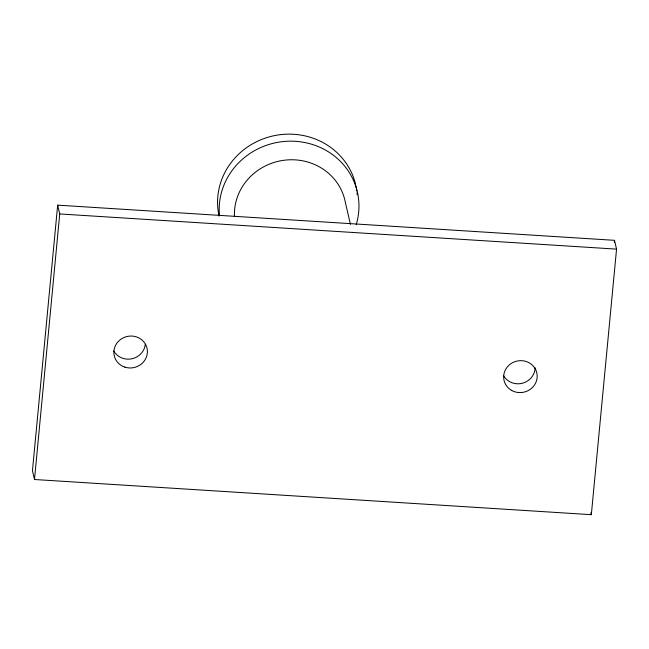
<?xml version="1.0" encoding="UTF-8"?>
<svg xmlns="http://www.w3.org/2000/svg" width="649" height="649" viewBox="0 0 649 649"><rect width="100%" height="100%" fill="white"/><g stroke="black" fill="none" stroke-linecap="round" stroke-linejoin="round"><path stroke-width="0.97" d="M57.672 205.149L32.45 470.703L34.494 479.506L591.328 514.681L616.55 249.127L614.506 240.325L57.672 205.149L59.724 213.951L34.494 479.506M614.311 242.337L614.506 240.325M59.724 213.951L616.55 249.127M590.874 512.726L591.328 514.681M350.452 224.359L345.398 202.634A56.057 53.072 -13.1 0 0 284.392 160.206A56.057 53.072 -13.1 0 0 234.443 216.433M535.133 367.788A16.817 15.925 -13.1 0 1 522.348 383.243A16.817 15.925 -13.1 0 1 503.656 375.844M145.295 344.262A16.817 15.925 -13.1 0 1 131.877 358.783A16.817 15.925 -13.1 0 1 113.753 350.995M355.993 186.133A70.076 66.336 -13.1 0 1 356.804 190.911M357.023 192.834A70.076 66.336 -13.1 0 1 357.185 194.749M219.102 216.149A70.076 66.336 -13.1 0 1 272.329 136.079A70.076 66.336 -13.1 0 1 355.563 184.243M219.5 215.541A70.076 66.336 -13.1 0 1 295.709 141.336A70.076 66.336 -13.1 0 1 356.171 224.781M511.712 390.471A16.817 15.925 -13.1 0 0 537.185 376.59A16.817 15.925 -13.1 0 0 512.345 362.815A16.817 15.925 -13.1 0 0 511.712 390.471M124.851 367.123A16.817 15.925 -13.1 0 0 147.161 348.894A16.817 15.925 -13.1 0 0 119.895 339.987A16.817 15.925 -13.1 0 0 124.851 367.123"/></g></svg>
